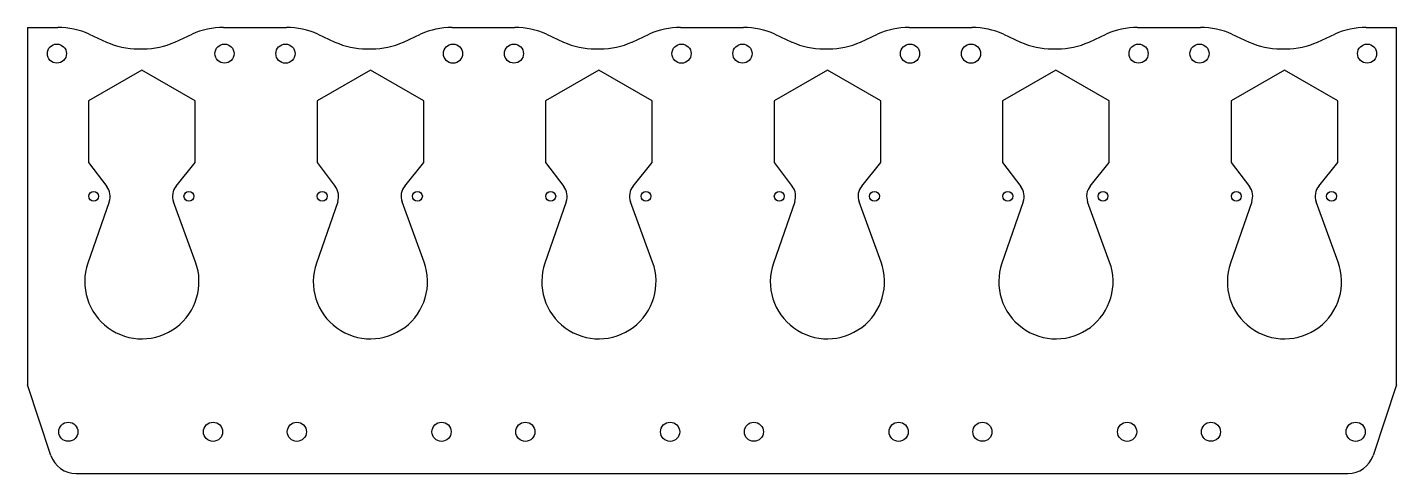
# Model space of a CAD drawing. Header units: millimetres. Extents: x -30 to 330, y -119 to -2.
import ezdxf

# ---------------------------------------------------------------- set-up
doc = ezdxf.new("R2010")
doc.units = ezdxf.units.MM

msp = doc.modelspace()

# ---------------------------------------------------------------- linework, layer by layer
at = {"color": 7, "linetype": 'Continuous', "lineweight": 25}
for p, q in [((-29.75, -2.1), (-29.75, -96.04)), ((-29.75, -2.1), (-21.75, -2.1)), ((21.75, -2.1), (38.25, -2.1)), ((81.75, -2.1), (98.25, -2.1)), ((141.75, -2.1), (158.25, -2.1)), ((201.75, -2.1), (218.25, -2.1)), ((261.75, -2.1), (278.25, -2.1)), ((321.75, -2.1), (329.75, -2.1)), ((329.75, -96.04), (329.75, -2.1)), ((-13.49, -3.9), (-9, -5.95)), ((9, -5.95), (13.49, -3.9)), ((46.51, -3.9), (51, -5.95)), ((69, -5.95), (73.49, -3.9)), ((106.51, -3.9), (111, -5.95)), ((129, -5.95), (133.49, -3.9)), ((166.51, -3.9), (171, -5.95)), ((189, -5.95), (193.49, -3.9)), ((226.51, -3.9), (231, -5.95)), ((249, -5.95), (253.49, -3.9)), ((286.51, -3.9), (291, -5.95)), ((309, -5.95), (313.49, -3.9)), ((-0.65, -7.76), (0.65, -7.76)), ((59.35, -7.76), (60.65, -7.76)), ((119.35, -7.76), (120.65, -7.76)), ((179.35, -7.76), (180.65, -7.76)), ((239.35, -7.76), (240.65, -7.76)), ((299.35, -7.76), (300.65, -7.76)), ((0.31, -13.33), (-13.69, -21.41)), ((14.31, -21.41), (0.31, -13.33)), ((60.31, -13.33), (46.31, -21.41)), ((74.31, -21.41), (60.31, -13.33)), ((120.31, -13.33), (106.31, -21.41)), ((134.31, -21.41), (120.31, -13.33)), ((180.31, -13.33), (166.31, -21.41)), ((194.31, -21.41), (180.31, -13.33)), ((240.31, -13.33), (226.31, -21.41)), ((254.31, -21.41), (240.31, -13.33)), ((300.31, -13.33), (286.31, -21.41)), ((314.31, -21.41), (300.31, -13.33)), ((-13.69, -21.41), (-13.69, -37.57)), ((14.31, -37.57), (14.31, -21.41)), ((46.31, -21.41), (46.31, -37.57)), ((74.31, -37.57), (74.31, -21.41)), ((106.31, -21.41), (106.31, -37.57)), ((134.31, -37.57), (134.31, -21.41)), ((166.31, -21.41), (166.31, -37.57)), ((194.31, -37.57), (194.31, -21.41)), ((226.31, -21.41), (226.31, -37.57)), ((254.31, -37.57), (254.31, -21.41)), ((286.31, -21.41), (286.31, -37.57)), ((314.31, -37.57), (314.31, -21.41)), ((-13.69, -37.57), (-8.91, -43.9)), ((9.31, -43.8), (14.31, -37.57)), ((46.31, -37.57), (51.09, -43.9)), ((69.31, -43.8), (74.31, -37.57)), ((106.31, -37.57), (111.09, -43.9)), ((129.31, -43.8), (134.31, -37.57)), ((166.31, -37.57), (171.09, -43.9)), ((189.31, -43.8), (194.31, -37.57)), ((226.31, -37.57), (231.09, -43.9)), ((249.31, -43.8), (254.31, -37.57)), ((286.31, -37.57), (291.09, -43.9)), ((309.31, -43.8), (314.31, -37.57)), ((-8.27, -47.9), (-13.86, -64.03)), ((14.4, -63.8), (8.62, -47.97)), ((51.73, -47.9), (46.14, -64.03)), ((74.4, -63.8), (68.62, -47.97)), ((111.73, -47.9), (106.14, -64.03)), ((134.4, -63.8), (128.62, -47.97)), ((171.73, -47.9), (166.14, -64.03)), ((194.4, -63.8), (188.62, -47.97)), ((231.73, -47.9), (226.14, -64.03)), ((254.4, -63.8), (248.62, -47.97)), ((291.73, -47.9), (286.14, -64.03)), ((314.4, -63.8), (308.62, -47.97)), ((-23.59, -114.57), (-29.75, -96.04)), ((329.75, -96.04), (323.59, -114.57)), ((-16.95, -119.36), (316.95, -119.36))]:
    msp.add_line(p, q, dxfattribs=at)
for centre, radius in [((-22, -9), 2.51), ((22, -9), 2.51), ((38, -9), 2.52), ((82, -9), 2.52), ((98, -9), 2.51), ((142, -9), 2.52), ((158, -9), 2.51), ((202, -9), 2.52), ((218, -9), 2.52), ((262, -9), 2.51), ((278, -9), 2.51), ((322, -9), 2.51), ((-12.34, -46.49), 1.3), ((12.66, -46.49), 1.3), ((47.66, -46.49), 1.3), ((72.66, -46.49), 1.3), ((107.66, -46.49), 1.3), ((132.66, -46.49), 1.3), ((167.66, -46.49), 1.3), ((192.66, -46.49), 1.3), ((227.66, -46.49), 1.3), ((252.66, -46.49), 1.3), ((287.66, -46.49), 1.3), ((312.66, -46.49), 1.3), ((-19, -108.36), 2.51), ((19, -108.36), 2.52), ((41, -108.36), 2.52), ((79, -108.36), 2.52), ((101, -108.36), 2.52), ((139, -108.36), 2.52), ((161, -108.36), 2.51), ((199, -108.36), 2.52), ((221, -108.36), 2.51), ((259, -108.36), 2.52), ((281, -108.36), 2.51), ((319, -108.36), 2.52)]:
    msp.add_circle(centre, radius, dxfattribs=at)
for centre, radius, start, end in [((-21.75, -22), 19.9, 65.4769, 90), ((21.75, -22), 19.9, 90, 114.5231), ((38.25, -22), 19.9, 65.4769, 90), ((81.75, -22), 19.9, 90, 114.5231), ((98.25, -22), 19.9, 65.4769, 90), ((141.75, -22), 19.9, 90, 114.5231), ((158.25, -22), 19.9, 65.4769, 90), ((201.75, -22), 19.9, 90, 114.5231), ((218.25, -22), 19.9, 65.4769, 90), ((261.75, -22), 19.9, 90, 114.5231), ((278.25, -22), 19.9, 65.4769, 90), ((321.75, -22), 19.9, 90, 114.5231), ((-0.65, 12.34), 20.1, 245.4769, 270), ((0.65, 12.34), 20.1, 270, 294.5231), ((59.35, 12.34), 20.1, 245.4769, 270), ((60.65, 12.34), 20.1, 270, 294.5231), ((119.35, 12.34), 20.1, 245.4769, 270), ((120.65, 12.34), 20.1, 270, 294.5231), ((179.35, 12.34), 20.1, 245.4769, 270), ((180.65, 12.34), 20.1, 270, 294.5231), ((239.35, 12.34), 20.1, 245.4769, 270), ((240.65, 12.34), 20.1, 270, 294.5231), ((299.35, 12.34), 20.1, 245.4769, 270), ((300.65, 12.34), 20.1, 270, 294.5231), ((-12.34, -46.49), 4.3, 340.898, 37.0856), ((12.66, -46.49), 4.3, 141.2122, 200.0556), ((47.66, -46.49), 4.3, 340.898, 37.0856), ((72.66, -46.49), 4.3, 141.2122, 200.0556), ((107.66, -46.49), 4.3, 340.898, 37.0856), ((132.66, -46.49), 4.3, 141.2122, 200.0556), ((167.66, -46.49), 4.3, 340.898, 37.0856), ((192.66, -46.49), 4.3, 141.2122, 200.0556), ((227.66, -46.49), 4.3, 340.898, 37.0856), ((252.66, -46.49), 4.3, 141.2122, 200.0556), ((287.66, -46.49), 4.3, 340.898, 37.0856), ((312.66, -46.49), 4.3, 141.2122, 200.0556), ((0.31, -68.94), 15, 160.898, 20.0556), ((60.31, -68.94), 15, 160.898, 20.0556), ((120.31, -68.94), 15, 160.898, 20.0556), ((180.31, -68.94), 15, 160.898, 20.0556), ((240.31, -68.94), 15, 160.898, 20.0556), ((300.31, -68.94), 15, 160.898, 20.0556), ((-16.95, -112.36), 7, 198.3838, 270), ((316.95, -112.36), 7, 270, 341.6162)]:
    msp.add_arc(centre, radius, start, end, dxfattribs=at)

doc.saveas('drawing.dxf')
